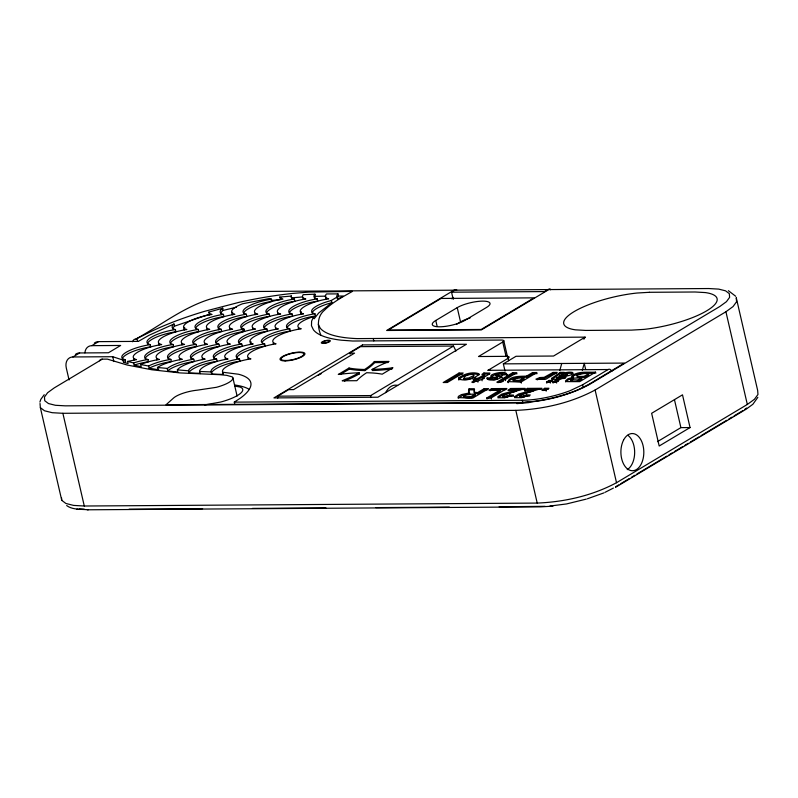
<?xml version="1.0" encoding="UTF-8"?>
<svg xmlns="http://www.w3.org/2000/svg" width="798" height="798" viewBox="0 0 798 798"><rect width="100%" height="100%" fill="white"/><g stroke="black" fill="none" stroke-linecap="round" stroke-linejoin="round"><path stroke-width="1.2" d="M474.311 391.868L474.521 393.474L477.832 393.713L484.446 389.763L487.718 389.733M320.796 335.07C317.355 326.562 316.846 316.387 324.616 310.083C332.656 302.203 342.691 296.916 352.397 291.4L308.666 292.098L292.327 293.464A138.373 37.207 -13 0 0 239.37 302.252L203.949 311.509A138.373 37.207 -13 0 0 143.899 335.12L135.969 339.01A5.815 4.299 59.1 0 0 132.638 341.763M482.65 379.349L482.391 378.262L489.403 373.993L489.862 373.055L483.927 373.005L481.932 374.412L484.436 374.312L482.86 375.519L478.241 378.282L475.409 378.302L472.995 379.748L475.817 379.728L476.077 380.826L473.034 382.641M474.052 380.357L475.668 379.399L478.491 379.379L483.109 376.616L484.665 375.629L483.887 374.232M39.9 402.082L40.808 399.369L44.219 394.701M565.164 378.372L556.984 378.86C558.051 373.384 569.712 378.531 572.894 373.035A5.746 1.546 -13 0 0 571.877 372.317L569.952 372.187A8.269 2.224 -13 0 0 565.353 372.716L563.597 373.115L563.847 374.212M556.984 378.86L556.785 377.474M495.997 374.88L501.812 376.107C501.603 379.579 486.551 381.923 487.099 378.013L491.528 377.673L491.777 378.771C491.568 380.247 498.511 380.207 496.994 377.574C478.68 376.496 507.718 368.646 506.6 374.681L501.982 374.99C502.89 373.075 494.87 373.344 496.206 376.127L502.371 377.494M496.206 376.127L497.084 375.509M469.603 392.895L461.483 394.591L458.411 396.357L458.122 397.604L472.725 398.112L488.556 388.636L484.196 388.666L477.583 392.626L474.032 392.147L474.351 388.736L469.144 388.766L468.606 392.117L469.862 393.993L462.88 395.269L458.202 398.142M469.144 388.766L468.855 393.205M513.772 396.197L509.952 396.047L504.526 397.544L503.019 397.234L502.77 396.147L506.301 394.092L525.214 388.407L510.71 388.496L507.887 390.182L516.106 390.132L516.356 391.219L502.022 395.239L498.022 397.933M503.019 397.234L502.87 395.748M529.593 396.057L526.72 395.938L521.303 397.434L519.797 397.125L519.548 396.037L523.069 393.993L541.992 388.297L527.478 388.387L524.665 390.072L524.914 391.17M519.797 397.125L519.648 395.638M559.807 370.432L561.732 363.489M582.331 370.282L584.246 363.339L585.642 369.384M513.184 380.008L516.685 378.142L523.857 377.763L524.116 378.851L519.618 381.534L513.762 381.364L513.184 380.008L519.368 380.447L523.857 377.763M513.433 381.095L513.304 379.629M570.73 379.778L574.38 378.092L581.652 377.903L581.902 378.99L578.241 381.185C569.563 382.302 567.787 378.781 577.991 380.097L581.652 377.903M570.979 380.865L570.839 379.469M490.84 377.135C495.009 373.574 502.231 372.816 507.329 374.551M463.488 396.187L464.965 395.03A2.983 0.798 -13 0 1 467.718 394.292L475.059 394.132L475.309 395.219L471.289 397.623C462.241 398.551 459.947 395.329 471.039 396.536L475.059 394.132M514.8 397.823L518.8 395.13L533.134 391.11L532.884 390.023L524.665 390.072M337.604 299.25L337.325 297.993L338.482 296.058L343.21 296.028L337.604 299.25L337.105 297.065L331.14 300.567A23.611 6.344 -13 0 0 314.961 313.804A23.611 6.344 -13 0 0 290.941 321.404A23.611 6.344 -13 0 0 289.804 328.856A23.611 6.344 -13 0 0 265.784 336.457A23.611 6.344 -13 0 0 264.647 343.908A23.611 6.344 -13 0 0 240.627 351.499A23.611 6.344 -13 0 0 239.49 358.95A23.611 6.344 -13 0 0 211.031 371.05L211.709 374.112L223.26 374.422L222.712 372.197A23.611 6.344 -13 0 1 250.921 358.881A23.611 6.344 -13 0 1 252.068 351.429A23.611 6.344 -13 0 1 276.078 343.828A23.611 6.344 -13 0 1 277.225 336.377A23.611 6.344 -13 0 1 301.235 328.786A23.611 6.344 -13 0 1 313.055 316.786L313.644 316.626L311.609 321.155L311.469 325.754L313.454 329.863A126.663 34.065 -13 0 0 341.364 340.197L352.726 341.025L501.513 340.058A5.815 1.566 -13 0 1 502.73 342.033L506.092 356.576M200.099 373.314L188.857 372.955L188.797 369.803A23.611 6.344 -13 0 1 216.607 359.1A23.611 6.344 -13 0 1 217.754 351.649A23.611 6.344 -13 0 1 241.764 344.058A23.611 6.344 -13 0 1 242.911 336.606A23.611 6.344 -13 0 1 266.921 329.005A23.611 6.344 -13 0 1 268.068 321.554A23.611 6.344 -13 0 1 292.078 313.953A23.611 6.344 -13 0 1 293.225 306.502A23.611 6.344 -13 0 1 317.235 298.901L317.744 301.085A23.611 6.344 -13 0 0 289.285 313.185M188.857 372.955L189.306 371.988A23.611 6.344 -13 0 1 217.116 361.285L216.607 359.1M69.067 379.968L66.284 367.938A11.621 8.598 59.1 0 1 72.917 356.965L112.718 356.706L122.962 360.068L123.461 362.252L126.353 363.12L128.079 363.609L127.58 361.424L133.675 362.94L134.174 365.125L141.206 366.701L140.707 364.516L148.657 366.043L149.156 368.217L157.994 369.654L157.485 367.469L158.283 366.92A23.611 6.344 -13 0 1 182.293 359.329A23.611 6.344 -13 0 1 183.44 351.878A23.611 6.344 -13 0 1 207.45 344.277A23.611 6.344 -13 0 1 208.597 336.826A23.611 6.344 -13 0 1 232.607 329.225A23.611 6.344 -13 0 1 233.754 321.774A23.611 6.344 -13 0 1 257.764 314.173A23.611 6.344 -13 0 1 258.911 306.731A23.611 6.344 -13 0 1 282.921 299.13L279.799 297.056L291.071 296.108A23.611 6.344 -13 0 0 294.362 299.05L294.871 301.235A23.611 6.344 -13 0 0 266.412 313.335M291.569 298.282L291.27 295.659M757.831 397.334L752.873 404.277L746.02 409.264L615.428 487.388M583.877 339.23L585.143 337.135L357.195 338.611A119.58 32.159 -13 0 1 320.168 328.078L318.282 324.197M491.548 379.12L491.528 377.673M463.937 378.402L464.207 379.459C466.9 379.868 474.511 378.452 473.783 375.499L468.855 377.933L463.957 378.362C463.339 375.419 470.66 373.983 473.523 374.402L473.803 375.459M507.897 381.763C512.875 377.125 520.416 377.255 526.8 377.245L532.775 373.673L537.134 373.644M563.597 373.115L564.306 372.377L560.206 372.397L551.637 378.392L553.672 379.309L558.839 379.23L566.001 377.374L556.735 377.763M563.538 373.474L560.465 373.494L551.887 379.479L551.637 378.392M172.627 328.826A23.611 6.344 -13 0 1 173.276 327.429L174.513 326.173L174.004 323.988L172.767 325.255A23.611 6.344 -13 0 0 175.42 329.594L175.929 331.778A23.611 6.344 -13 0 0 147.47 343.878M157.485 367.469L167.42 368.437A23.611 6.344 -13 0 1 193.734 359.25A23.611 6.344 -13 0 1 194.872 351.798A23.611 6.344 -13 0 1 218.891 344.197A23.611 6.344 -13 0 1 220.029 336.756A23.611 6.344 -13 0 1 244.048 329.155A23.611 6.344 -13 0 1 245.186 321.704A23.611 6.344 -13 0 1 269.205 314.103A23.611 6.344 -13 0 1 270.342 306.651A23.611 6.344 -13 0 1 294.362 299.05M167.101 368.756L167.929 370.611A23.611 6.344 -13 0 1 194.243 361.434L193.734 359.25M314.442 298.143A23.611 6.344 -13 0 1 315.09 296.746L314.971 294.163L314.582 294.562A23.611 6.344 -13 0 0 317.235 298.901M338.482 296.058L337.983 293.883L336.816 295.809L337.105 297.065M455.838 289.913A5.815 3.581 89.6 0 0 453.992 290.193L386.641 330.482L481.433 329.873L548.795 289.574L708.804 288.537L718.689 289.105L725.601 290.841L729.322 293.654L729.621 297.345L726.449 301.674L719.866 306.462L589.493 384.456C567.498 396.277 542.45 401.923 517.613 402.91L516.865 403.618L529.373 402.481L525.234 402.471M491.299 378.023L494.58 378.422L496.994 377.574M571.089 380.556L571.617 380.157M557.034 378.561L557.642 378.112M577.473 376.187C575.298 378.711 583.488 376.836 584.535 377.414L588.774 374.88L588.515 373.793C582.63 372.217 567.897 377.145 584.286 376.327L588.515 373.793M40.359 407.638L44.498 410.771L52.179 412.696L62.882 413.304L515.817 410.372C543.219 409.244 570.829 403.01 595.109 390.013L725.921 311.759L733.043 306.572L736.564 301.764L736.245 297.654L757.641 390.362L757.97 394.471L754.449 399.279L747.327 404.466L616.515 482.72C592.236 495.718 564.615 501.952 537.214 503.079L84.289 506.012L73.586 505.403L65.905 503.478L61.755 500.346L40.359 407.638L40.03 403.529M744.734 409.394L746.609 408.027M331.379 300.507L331.888 302.691L318.681 313.006L314.143 318.801L313.644 316.626M220.667 313.634A23.611 6.344 -13 0 1 222.802 310.711L222.782 308.198L222.293 308.537A23.611 6.344 -13 0 0 223.45 314.402L223.959 316.577A23.611 6.344 -13 0 0 195.51 328.676M157.994 369.654L158.782 369.105M234.831 404.456L234.293 402.132L240.348 398.152A88.329 23.75 -13 0 0 238.462 374.232L222.762 372.247M72.917 356.965L79.63 352.955L108.448 352.766L120.658 345.464L91.84 345.654A11.621 8.598 59.1 0 0 84.897 352.886M91.84 345.654L98.543 341.634L138.343 341.384L148.957 335.33L174.004 323.988M505.024 371.12L503.348 363.868L624.315 363.08L588.665 384.456L579.059 389.294A51.142 13.756 -13 0 1 518.281 402.511L166.014 404.795L173.575 398.012A18.593 4.997 -13 0 1 197.276 390.172L216.418 387.309A20.718 5.576 -13 0 0 232.298 376.905L226.672 375.339L219.659 374.681L179.959 372.915L151.829 369.763L127.281 365.055L107.381 359.13L102.294 359.16L54.214 387.918L47.621 392.716L44.459 397.035L44.748 400.736L48.479 403.549L55.391 405.284L65.276 405.843L517.613 402.91M135.969 339.01C162.842 324.138 187.62 303.799 218.223 296.966C230.762 293.883 243.54 291.769 256.467 291.469L453.992 290.193M277.774 398.122L277.734 396.177L288.647 389.643L293.594 389.614L354.551 353.145L349.614 353.175L350.182 354.053M349.614 353.175L360.526 346.651L453.493 346.043L455.02 349.075A75.541 46.573 89.6 0 1 455.877 351.12M453.214 299.39L451.558 292.188L454.91 290.183A5.815 3.581 89.6 0 1 456.755 289.913M451.369 298.711L453.483 297.445M392.087 368.985A86.004 23.132 -13 0 1 376.287 370.362L372.357 370.541L372.107 369.454A86.004 23.132 -13 0 1 389.035 361.434L374.392 361.524A86.004 23.132 -13 0 1 364.586 369.504L361.155 369.374A86.004 23.132 -13 0 1 349.015 368.038L338.282 374.462A86.004 23.132 -13 0 1 355.19 372.945L359.12 372.766L359.369 373.863A86.004 23.132 -13 0 1 344.327 381.095M340.487 374.382L349.275 369.135A86.004 23.132 -13 0 0 361.404 370.462L364.836 370.591A86.004 23.132 -13 0 0 374.641 362.611L388.067 362.531M435.768 320.477L457.234 307.639A18.593 4.997 -13 0 1 482.61 301.125A18.593 4.997 -13 0 1 486.521 307.449L465.044 320.287A18.593 4.997 -13 0 1 439.678 326.801A18.593 4.997 -13 0 1 435.768 320.477L437.144 326.432M456.446 324.367L460.536 321.923A18.593 4.997 -13 0 1 470.092 317.993M277.734 396.177L370.701 395.569L453.493 346.043M502.73 342.033L478.511 356.526L506.88 356.337A5.815 1.566 -13 0 1 508.097 358.312L508.655 360.736M459.03 373.055L443.199 382.521L447.329 382.501L463.169 373.025L459.03 373.055L459.279 374.142L445.553 382.352M490.511 370.481A5.227 3.222 89.6 0 0 488.037 370.312L508.097 358.312M475.817 379.728L471.768 382.152L477.693 381.065L484.296 378.242L482.391 378.262M503.348 363.868L516.027 356.277L553.543 356.038L585.143 337.135M499.628 380.496L496.825 382.182L500.964 382.152L503.767 380.476L499.628 380.496L499.877 381.594L498.012 382.711M501.184 379.569L512.655 372.706L516.795 372.686L505.324 379.539L501.184 379.569L501.433 380.656M502.481 380.038L512.905 373.803L517.044 373.773M487.069 399.03L486.82 397.943L491.179 397.913L506.88 388.526L491.678 388.616L489.004 390.212L499.847 390.142L500.097 391.239L488.067 398.431M490.152 390.771L491.927 389.713L505.962 389.624M486.82 397.943L499.847 390.142M526.55 376.147L532.525 372.576L536.884 372.546L521.054 382.023L507.967 381.634C509.703 375.748 521.064 376.327 526.55 376.147L526.8 377.245M509.074 390.711L510.959 389.584L524.256 389.504M543.528 378.332L541.892 379.299L545.742 379.279L557.204 372.417L553.064 372.447L544.146 377.334L539.847 377.564L535.917 379.16L539.109 379.419L543.528 378.332L543.777 379.419M556.425 373.514L553.323 373.534L544.396 378.422L540.096 378.661L537.154 379.848M525.852 390.601L527.737 389.474L541.034 389.394M546.5 382.013L549.104 380.456L552.665 380.437L550.061 381.993L546.5 382.013L546.75 383.11M547.618 382.591L549.353 381.554L551.727 381.534M559.667 375.659C567.967 370.9 571.996 375.469 559.667 375.659L559.917 376.756L562.899 376.457M559.917 376.756L560.525 376.387M552.844 381.973L555.448 380.417L558.999 380.397L556.396 381.953L552.844 381.973L553.094 383.07M553.962 382.551L555.697 381.504L558.061 381.494M544.815 388.277L541.782 390.092L545.922 390.062L548.954 388.247L544.815 388.277L545.064 389.364L543.049 390.581M595.797 373.264L595.547 372.167L579.717 381.644L567.418 381.624L565.483 380.915L567.947 378.731L573.144 377.294L573.393 378.382L568.196 379.818L565.742 382.003M234.293 402.132L522.341 400.267A44.159 11.88 -13 0 0 570.201 390.641L582.6 384.786L608.096 369.534A5.227 3.222 89.6 0 1 611.847 371.429M657.492 441.623L680.903 427.618L690.051 427.558L682.499 394.83L651.637 413.294L659.188 446.012L690.051 427.558M615.547 486.79L618.759 484.875M620.894 483.598L629.442 478.481M631.577 477.204L634.789 475.289M636.924 474.002L666.849 456.107M668.983 454.83L672.185 452.915M674.33 451.628L682.879 446.521M685.013 445.234L688.215 443.319M690.36 442.042L698.908 436.925M701.043 435.648L726.689 420.307M728.833 419.03L732.035 417.115M734.17 415.828L742.719 410.721M550.62 289.764A5.815 3.581 89.6 0 0 547.877 289.584L544.445 291.589L451.558 292.188M148.657 366.043L149.854 365.404A23.611 6.344 -13 0 1 170.862 359.399A23.611 6.344 -13 0 1 171.999 351.948A23.611 6.344 -13 0 1 196.019 344.347A23.611 6.344 -13 0 1 197.156 336.896A23.611 6.344 -13 0 1 221.176 329.305A23.611 6.344 -13 0 1 222.313 321.853A23.611 6.344 -13 0 1 246.333 314.252A23.611 6.344 -13 0 1 247.47 306.801A23.611 6.344 -13 0 1 271.49 299.2L271.988 301.385A23.611 6.344 -13 0 0 243.54 313.484M149.156 368.217L150.353 367.589A23.611 6.344 -13 0 1 171.361 361.584L170.862 359.399M605.004 492.346L613.413 488.067M516.106 390.132L501.772 394.152L497.772 396.845L499.119 397.793L504.605 397.783L513.523 395.11L509.693 394.96L505.583 396.367L502.77 396.147M532.884 390.023L518.55 394.042L514.55 396.736L515.897 397.683L521.383 397.673L530.291 395L526.471 394.85L522.361 396.257L519.548 396.037M140.707 364.516L142.024 363.948A23.611 6.344 -13 0 1 159.42 359.469A23.611 6.344 -13 0 1 160.568 352.018A23.611 6.344 -13 0 1 184.577 344.427A23.611 6.344 -13 0 1 185.725 336.975A23.611 6.344 -13 0 1 209.734 329.375A23.611 6.344 -13 0 1 210.872 321.923A23.611 6.344 -13 0 1 234.891 314.322A23.611 6.344 -13 0 1 242.652 303.749L269.614 298.492L271.49 299.2M174.513 326.173L209.335 314.292L208.837 312.108L222.782 308.198M603.946 492.885L587.378 498.79M133.675 362.94L134.653 362.601A23.611 6.344 -13 0 1 147.989 359.549A23.611 6.344 -13 0 1 149.126 352.098A23.611 6.344 -13 0 1 173.146 344.497A23.611 6.344 -13 0 1 174.283 337.045A23.611 6.344 -13 0 1 198.293 329.444A23.611 6.344 -13 0 1 199.44 322.003A23.611 6.344 -13 0 1 223.45 314.402M134.174 365.125L135.151 364.786A23.611 6.344 -13 0 1 148.488 361.733L147.989 359.549M586.291 499.109L566.47 503.957L549.932 506.042M223.28 310.382L236.507 307.18M331.888 302.691L331.649 302.751A23.611 6.344 -13 0 0 312.168 313.035M127.58 361.424L136.548 359.619A23.611 6.344 -13 0 1 137.685 352.167A23.611 6.344 -13 0 1 161.705 344.576A23.611 6.344 -13 0 1 162.842 337.125A23.611 6.344 -13 0 1 186.862 329.524A23.611 6.344 -13 0 1 187.999 322.073A23.611 6.344 -13 0 1 212.019 314.472L210.073 313.744L208.837 312.108M122.962 360.068L125.106 359.699A23.611 6.344 -13 0 1 126.254 352.247A23.611 6.344 -13 0 1 150.263 344.646A23.611 6.344 -13 0 1 151.411 337.195A23.611 6.344 -13 0 1 175.42 329.594M123.461 362.252L125.615 361.873L125.106 359.699M271.101 300.517L280.377 299.579M564.595 376.287L567.568 375.479L567.627 374.621M204.478 404.935L220.707 402.032A27.731 7.461 -13 0 0 240.058 387.05L235.021 386.092M291.769 297.844L302.462 296.956M491.777 378.771L487.349 379.11L487.099 378.013M545.134 506.321L499.159 506.8M552.954 506.141L540.695 506.86L88.209 509.792C81.127 509.054 72.708 510.062 66.663 505.563M372.107 369.454L376.038 369.274A86.004 23.132 -13 0 0 392.935 367.758L382.202 374.182A86.004 23.132 -13 0 0 370.073 372.846L366.641 372.716A86.004 23.132 -13 0 0 356.836 380.696L342.192 380.786A86.004 23.132 -13 0 0 359.12 372.766M357.404 373.943L359.369 373.863M314.971 294.163L303.12 294.681L302.502 296.028A23.611 6.344 -13 0 0 305.804 298.981A23.611 6.344 -13 0 0 281.784 306.582A23.611 6.344 -13 0 0 280.647 314.033A23.611 6.344 -13 0 0 256.627 321.624A23.611 6.344 -13 0 0 255.49 329.075A23.611 6.344 -13 0 0 231.47 336.676A23.611 6.344 -13 0 0 230.333 344.128A23.611 6.344 -13 0 0 206.313 351.728A23.611 6.344 -13 0 0 205.176 359.18A23.611 6.344 -13 0 0 177.356 369.883L177.864 372.058L167.61 370.94M315.479 296.347L325.933 296.138M454.91 290.183L547.877 289.584M337.983 293.883L326.542 293.953L326.023 294.482A23.611 6.344 -13 0 0 328.676 298.831A23.611 6.344 -13 0 0 304.656 306.432A23.611 6.344 -13 0 0 303.519 313.883A23.611 6.344 -13 0 0 279.5 321.484A23.611 6.344 -13 0 0 278.362 328.926A23.611 6.344 -13 0 0 254.343 336.527A23.611 6.344 -13 0 0 253.205 343.978A23.611 6.344 -13 0 0 229.186 351.579A23.611 6.344 -13 0 0 228.048 359.03A23.611 6.344 -13 0 0 199.59 371.13L200.168 373.654M488.037 370.312L608.096 369.534M595.547 372.167C587.717 372.576 578.67 370.89 571.847 375.798L571.966 376.965L573.144 377.294M459.279 374.142L462.381 374.122M594.57 373.274C587.119 373.564 578.56 372.207 572.106 376.885L572.216 378.053L573.393 378.382M499.877 381.594L502.989 381.574M469.394 389.853L474.611 389.823M545.064 389.364L548.176 389.344M129.077 509.204L202.592 508.725M252.437 508.406L325.953 507.927M375.798 507.608L449.324 507.129M211.211 371.938L199.66 371.469M79.311 508.895L84.249 509.184M76.907 509.154L78.114 509.224M87.201 509.732L88.209 509.792M177.356 369.883L188.348 370.781M489.643 373.963L484.177 374.102L483.927 373.005M496.366 378.452L497.304 378.811M728.384 290.681L735.726 296.287M479.199 374.801C472.606 372.746 463.728 374.641 458.8 379.559L458.89 380.087M223.26 374.422L223.211 374.382A23.611 6.344 -13 0 1 222.971 373.165M507.797 382.142L508.216 382.721M502.501 375.279L502.251 374.192M725.921 311.759L747.327 404.466M674.47 399.738L680.903 427.618M595.109 390.013L616.515 482.72M584.286 376.327L584.535 377.414M582.6 384.786L583.248 387.619M577.991 380.097L578.241 381.185M572.216 378.651L572.475 379.748M571.049 379.998L571.298 381.085M562.74 377.095L562.999 378.192M560.206 372.397L560.465 373.494M560.625 377.773L560.874 378.86M556.396 381.953L556.645 383.04M555.448 380.417L555.697 381.504M553.064 372.447L553.323 373.534M550.061 381.993L550.311 383.08M549.104 380.456L549.353 381.554M543.119 377.634L543.368 378.721M545.922 390.062L546.171 391.16M539.847 377.564L540.096 378.661M532.525 372.576L532.775 373.673M527.478 388.387L527.737 389.474M526.471 394.85L526.72 395.938M521.054 382.023L521.303 383.11M523.688 395.988L523.937 397.085M519.368 380.447L519.618 381.534M522.361 396.257L522.61 397.344M522.341 400.267L522.87 402.591M520.017 396.277L520.276 397.364M512.655 372.706L512.905 373.803M503.767 340.626L507.678 357.594M510.71 388.496L510.959 389.584M515.817 410.372L537.214 503.079M506.6 374.681L506.85 375.778M509.693 394.96L509.952 396.047M505.324 379.539L505.573 380.636M506.91 396.097L507.169 397.195M505.583 396.367L505.832 397.454M503.249 396.377L503.498 397.474M496.236 374.691L496.486 375.788M496.855 377.893L497.104 378.99M496.396 378.102L496.645 379.19M495.767 378.272L496.017 379.359M491.448 378.282L491.708 379.369M491.678 388.616L491.927 389.713M491.179 397.913L491.428 399M484.436 374.312L484.665 375.629M484.196 388.666L484.446 389.763M481.872 379.688L482.132 380.786M478.241 378.282L478.491 379.379M477.693 381.065L477.952 382.162M475.409 378.302L475.668 379.399M477.583 392.626L477.832 393.713M457.234 307.639L460.536 321.923M471.039 396.536L471.289 397.623M463.618 395.848L464.047 397.514M373.225 338.512L373.783 340.926M374.392 361.524L374.641 362.611M364.586 369.504L364.836 370.591M349.015 368.038L349.275 369.135M314.961 313.804L315.459 315.988A23.611 6.344 -13 0 0 287.011 328.088M292.078 313.953L292.587 316.138A23.611 6.344 -13 0 0 264.128 328.237M289.804 328.856L290.302 331.04A23.611 6.344 -13 0 0 262.492 341.744M279.799 297.056L280.307 299.23M269.205 314.103L269.714 316.287A23.611 6.344 -13 0 0 241.255 328.387M266.921 329.005L267.43 331.19A23.611 6.344 -13 0 0 238.971 343.29M264.647 343.908L265.145 346.083A23.611 6.344 -13 0 0 236.697 358.182M246.333 314.252L246.831 316.437A23.611 6.344 -13 0 0 218.622 329.754M244.048 329.155L244.557 331.33A23.611 6.344 -13 0 0 216.098 343.429M241.764 344.058L242.273 346.232A23.611 6.344 -13 0 0 213.814 358.332M239.49 358.95L239.989 361.135A23.611 6.344 -13 0 0 211.54 373.235L211.709 374.112M232.906 377.933L237.096 396.057M221.176 329.305L221.674 331.479A23.611 6.344 -13 0 0 193.226 343.579M218.891 344.197L219.4 346.382A23.611 6.344 -13 0 0 190.941 358.482M198.293 329.444L198.802 331.629A23.611 6.344 -13 0 0 170.353 343.729M196.019 344.347L196.517 346.531A23.611 6.344 -13 0 0 168.069 358.631M173.146 344.497L173.645 346.681A23.611 6.344 -13 0 0 145.196 358.781M150.263 344.646L150.772 346.831A23.611 6.344 -13 0 0 122.313 358.93M137.086 339.01L137.645 341.424M112.718 356.706L113.845 361.554M62.882 413.304L84.289 506.012M209.335 314.292L209.465 314.921M61.566 497.942L61.755 500.346M370.701 395.569L370.741 397.524M548.795 289.574A5.815 3.581 89.6 0 1 550.64 289.305M99.421 360.776A5.815 4.299 59.1 0 1 102.294 359.16M627.946 435.319A18.593 11.461 89.6 0 1 634.659 452.945A18.593 11.461 89.6 0 1 627.238 469.653M94.304 343.13A11.621 8.598 59.1 0 1 98.543 341.634M75.391 354.442A11.621 8.598 59.1 0 1 79.63 352.955M385.614 392.666A20.918 12.898 89.6 0 1 397.683 385.444M244.557 331.33A23.611 6.344 -13 0 1 242.612 330.601M298.681 329.235A23.611 6.344 -13 0 1 298.442 328.018M250.652 344.427A23.611 6.344 -13 0 1 251.051 341.813M225.495 359.479A23.611 6.344 -13 0 1 225.255 358.262M273.524 344.287A23.611 6.344 -13 0 1 273.285 343.06M275.809 329.384A23.611 6.344 -13 0 1 275.569 328.158M300.966 314.332A23.611 6.344 -13 0 1 301.365 311.719M326.123 299.28A23.611 6.344 -13 0 1 325.883 298.063M227.779 344.576A23.611 6.344 -13 0 1 227.54 343.359M202.622 359.629A23.611 6.344 -13 0 1 202.383 358.412M252.936 329.534A23.611 6.344 -13 0 1 252.697 328.307M278.093 314.482A23.611 6.344 -13 0 1 277.854 313.265M303.25 299.43A23.611 6.344 -13 0 1 303.011 298.213M234.762 385.005A88.329 23.75 -13 0 1 249.465 389.524M248.368 359.329A23.611 6.344 -13 0 1 248.128 358.112M179.75 359.778A23.611 6.344 -13 0 1 179.5 358.561M204.906 344.726A23.611 6.344 -13 0 1 204.657 343.509M230.063 329.674A23.611 6.344 -13 0 1 229.814 328.457M255.22 314.631A23.611 6.344 -13 0 1 254.971 313.415M182.024 344.876A23.611 6.344 -13 0 1 181.784 343.659M156.867 359.928A23.611 6.344 -13 0 1 156.627 358.701M207.181 329.823A23.611 6.344 -13 0 1 206.941 328.606M232.338 314.781A23.611 6.344 -13 0 1 232.737 312.158M133.994 360.078A23.611 6.344 -13 0 1 133.755 358.851M159.151 345.025A23.611 6.344 -13 0 1 158.912 343.808M184.308 329.973A23.611 6.344 -13 0 1 184.707 327.36M573.054 373.823A5.746 1.546 -13 0 0 572.126 373.404L570.211 373.274A8.269 2.224 -13 0 0 565.612 373.803M318.332 375.419A20.11 12.399 89.6 0 1 321.365 373.614M458.85 377.863L458.641 379C465.124 381.444 473.832 378.95 478.99 374.432L478.95 373.713C472.396 371.529 464.306 373.763 458.85 377.863M362.491 344.926L273.943 397.903L377.883 397.224L466.441 344.257L362.491 344.926M441.095 298.452L388.227 330.073L481.194 329.474L534.052 297.854L441.095 298.452M649.412 292.297L637.073 293.026A55.202 14.843 -13 0 0 574.081 311.639A55.202 14.843 -13 0 0 575.518 329.843L585.682 330.422L631.437 330.123L643.767 329.404A55.202 14.843 -13 0 0 706.759 310.781A55.202 14.843 -13 0 0 705.322 292.577L695.168 291.998L649.412 292.297M623.497 440.237A18.593 11.461 89.6 0 0 630.48 470.461A18.593 11.461 89.6 0 0 643.088 445.713A18.593 11.461 89.6 0 0 623.497 440.237M285.086 360.915A12.788 3.441 -13 0 0 304.876 354.232A12.788 3.441 -13 0 0 287.44 354.352A12.788 3.441 -13 0 0 285.086 360.915M323.16 343.419A4.648 1.247 -13 0 0 330.342 340.985A4.648 1.247 -13 0 0 323.998 341.035A4.648 1.247 -13 0 0 323.16 343.419M323.828 343.02A3.491 0.938 -13 0 0 329.215 341.195A3.491 0.938 -13 0 0 324.457 341.225A3.491 0.938 -13 0 0 323.828 343.02M285.754 360.506A11.621 3.122 -13 0 0 303.749 354.442A11.621 3.122 -13 0 0 287.898 354.541A11.621 3.122 -13 0 0 285.754 360.506"/></g></svg>
